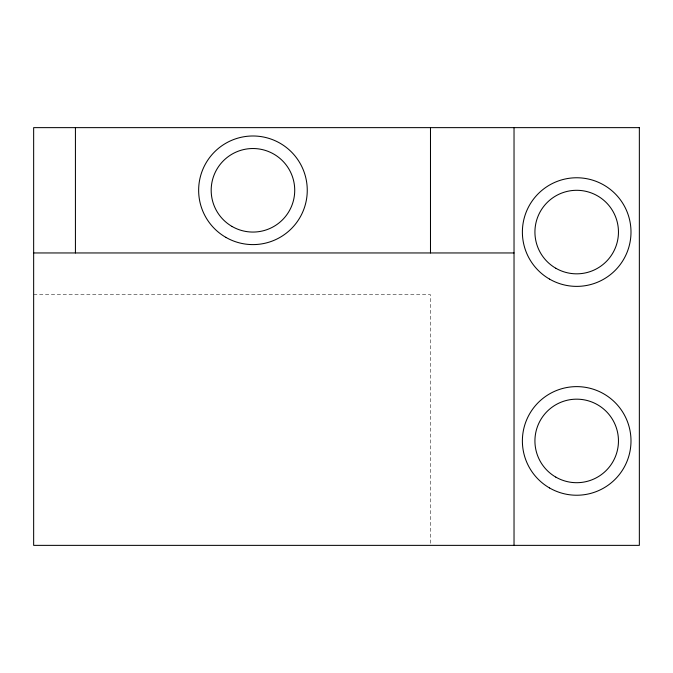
<?xml version="1.0" encoding="UTF-8"?>
<svg xmlns="http://www.w3.org/2000/svg" width="673" height="673" viewBox="0 0 673 673"><rect width="100%" height="100%" fill="white"/><g stroke="black" fill="none" stroke-linecap="round" stroke-linejoin="round"><path stroke-width="0.5" stroke-dasharray="3.37 2.52" d="M33.65 294.724L430.484 294.724L430.484 544.314"/><path stroke-width="1.01" d="M33.65 252.955L514.029 252.955M514.029 127.634L514.029 545.366M430.484 127.634L430.484 252.955M75.426 127.634L75.426 252.955M639.35 127.634L33.65 127.634L33.65 545.366L639.35 545.366L639.35 127.634M555.805 477.107A41.776 41.776 0 0 0 618.462 440.933A41.776 41.776 0 0 0 555.805 404.759A41.776 41.776 0 0 0 555.805 477.107M555.805 268.241A41.776 41.776 0 0 0 618.462 232.067A41.776 41.776 0 0 0 555.805 195.893A41.776 41.776 0 0 0 555.805 268.241M232.067 226.473A41.776 41.776 0 0 0 294.724 190.299A41.776 41.776 0 0 0 232.067 154.117A41.776 41.776 0 0 0 232.067 226.473M549.538 487.959A54.303 54.303 0 0 0 630.996 440.933A54.303 54.303 0 0 0 549.538 393.898A54.303 54.303 0 0 0 549.538 487.959M549.538 279.102A54.303 54.303 0 0 0 630.996 232.067A54.303 54.303 0 0 0 549.538 185.041A54.303 54.303 0 0 0 549.538 279.102M225.8 237.325A54.303 54.303 0 0 0 307.258 190.299A54.303 54.303 0 0 0 225.8 143.265A54.303 54.303 0 0 0 225.8 237.325"/></g></svg>
